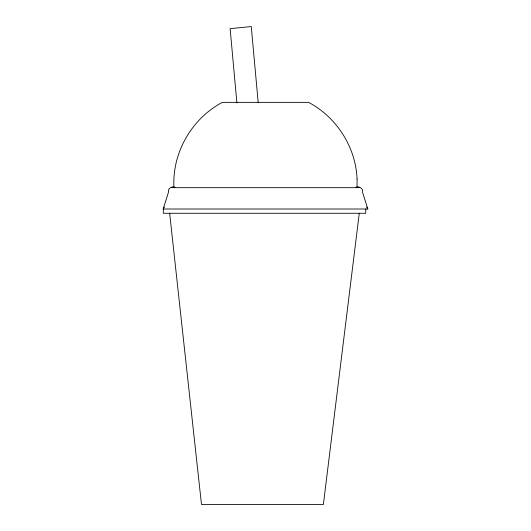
<?xml version="1.0" encoding="UTF-8"?>
<svg xmlns="http://www.w3.org/2000/svg" width="531" height="531" viewBox="0 0 531 531"><rect width="100%" height="100%" fill="white"/><g stroke="black" fill="none" stroke-linecap="round" stroke-linejoin="round"><path stroke-width="0.8" d="M359.261 213.27L323.379 504.45L201.488 504.45L169.654 213.27M355.989 187.204C359.036 186.162 363.569 188.259 362.434 191.937L367.824 209.002L163.176 209.002L168.566 191.937C167.431 188.259 171.964 186.162 175.011 187.204M163.176 209.002L164.424 206.957M357.721 187.377L359.182 187.204M171.818 187.204L173.279 187.377M366.576 206.957L367.824 209.002M258.185 102.463L251.269 26.55L230.129 28.654L236.899 102.914M365.74 209.002L365.74 213.27L163.336 213.27L163.336 209.002M357.078 179.073L357.051 187.675L173.949 187.675C171.925 152.974 191.698 118.493 222.416 102.364L308.584 102.364C336.667 117.205 355.836 147.286 357.078 179.073"/></g></svg>
